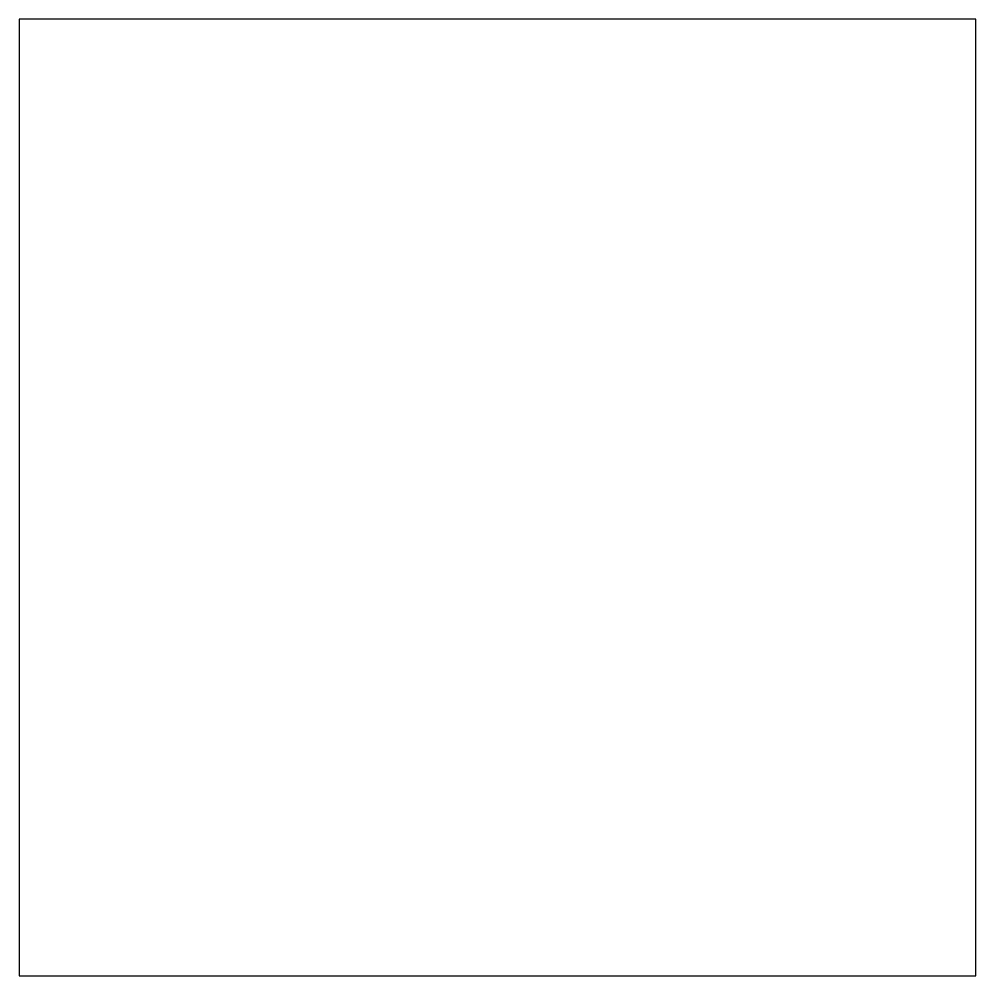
# Model space of a CAD drawing. Header units: millimetres. Extents: x 0 to 10, y 0 to 10.
import ezdxf

# ---------------------------------------------------------------- set-up
doc = ezdxf.new("R2010")
doc.units = ezdxf.units.MM

msp = doc.modelspace()

# ---------------------------------------------------------------- linework, layer by layer
msp.add_3dface([(0, 0), (10, 0), (10, 10), (0, 10)])

doc.saveas('drawing.dxf')
